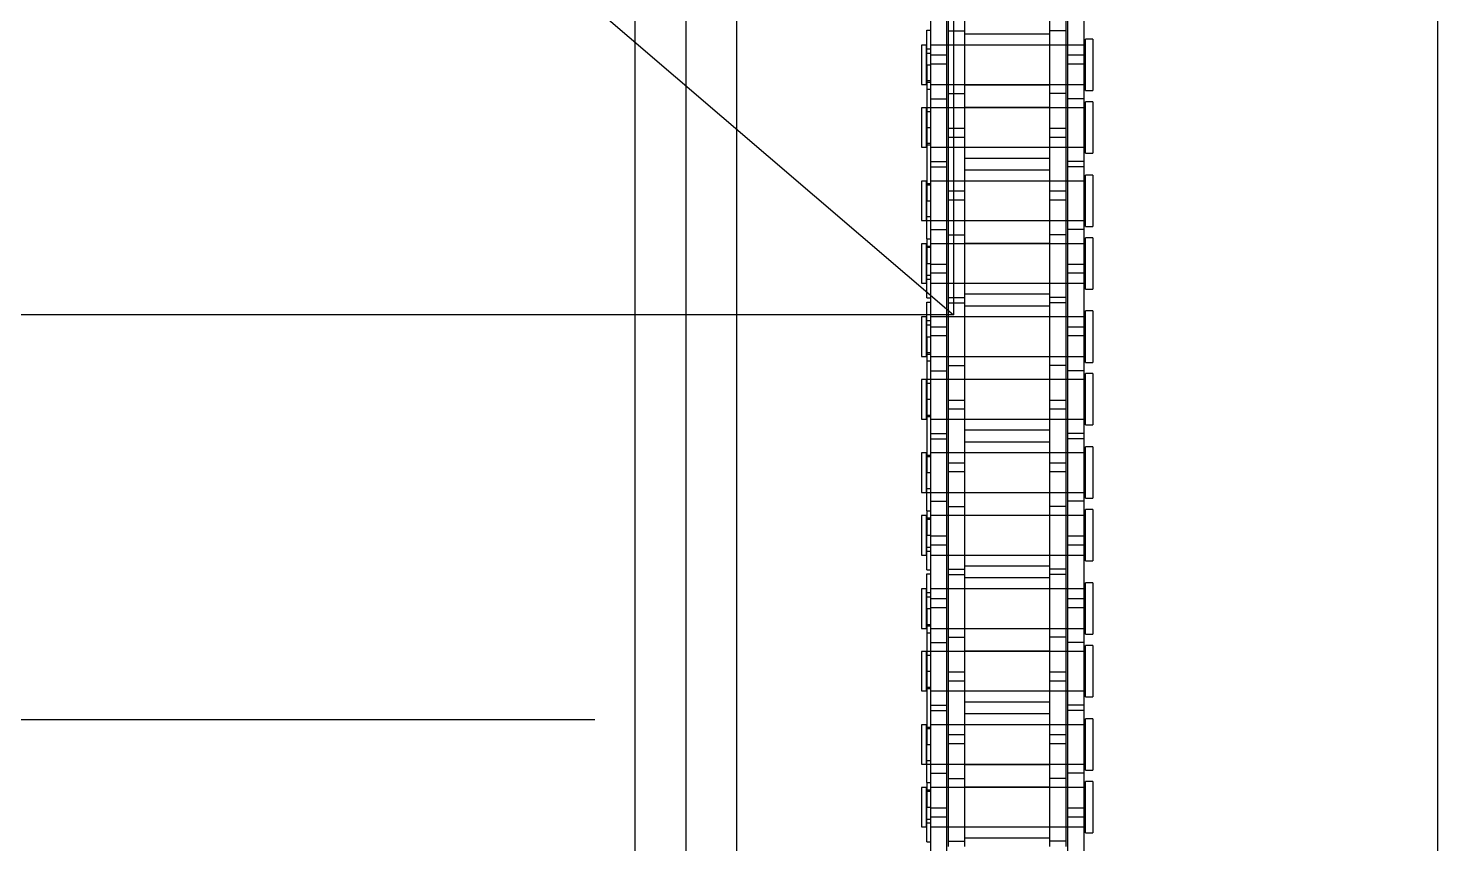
# Model space of a CAD drawing. Header units: metres. Extents: x 0 to 63075, y 0 to 44550.
# Drawn here: x 14043.9 to 14175.6, y 27263.9 to 27340.1 of the extents above; entities that cross this region are included whole.
import ezdxf

# ---------------------------------------------------------------- set-up
doc = ezdxf.new("R2010")
doc.units = ezdxf.units.M
doc.header["$LTSCALE"] = 75
doc.linetypes.add('HIDDEN2', pattern=[4.7625, 3.175, -1.5875])
for name, color, linetype in [('SDM', 7, 'Continuous'), ('SL1', 8, 'Continuous'), ('SL4', 4, 'Continuous'), ('ST1', 7, 'HIDDEN2')]:
    doc.layers.add(name, color=color, linetype=linetype)

# ---------------------------------------------------------------- blocks, each defined once
blk = doc.blocks.new('A$Cf5d57027')
at = {"layer": 'SL1'}
for p, q in [((5403.85, 5210.5), (5870.85, 4810.5)), ((5870.85, 4901.54), (5870.85, 4810.5)), ((5870.85, 4810.5), (5403.85, 4810.5)), ((5837.35, 4772.65), (5020.68, 4772.65)), ((5837.35, 4772.65), (5020.68, 4772.65))]:
    blk.add_line(p, q, dxfattribs=at)
blk = doc.blocks.new('A$Ca53c419a')
at = {"layer": 'SL4'}
for p, q in [((1004.76, 495.77), (54.76, 495.77)), ((215, 486.24), (1004.76, 486.24)), ((215.01, 420.77), (1004.76, 420.77))]:
    blk.add_line(p, q, dxfattribs=at)
at = {"layer": 'ST1'}
for p, q in [((1004.76, 491), (4.76, 491)), ((215, 486.24), (1004.76, 486.24)), ((868.57, 469), (864.88, 469)), ((864.88, 469), (864.88, 468.53)), ((868.57, 468.53), (868.57, 469)), ((874.42, 469), (870.73, 469)), ((870.73, 469), (870.73, 468.53)), ((874.42, 468.53), (874.42, 469)), ((881.27, 469), (877.58, 469)), ((877.58, 469), (877.58, 468.53)), ((881.27, 468.53), (881.27, 469)), ((887.12, 469), (883.43, 469)), ((883.43, 469), (883.43, 468.53)), ((887.12, 468.53), (887.12, 469)), ((893.97, 469), (890.28, 469)), ((890.28, 469), (890.28, 468.53)), ((893.97, 468.53), (893.97, 469)), ((899.82, 469), (896.13, 469)), ((896.13, 469), (896.13, 468.53)), ((899.82, 468.53), (899.82, 469)), ((906.67, 469), (902.98, 469)), ((902.98, 469), (902.98, 468.53)), ((906.67, 468.53), (906.67, 469)), ((912.52, 469), (908.83, 469)), ((908.83, 469), (908.83, 468.53)), ((912.52, 468.53), (912.52, 469)), ((919.37, 469), (915.68, 469)), ((915.68, 469), (915.68, 468.53)), ((919.37, 468.53), (919.37, 469)), ((925.22, 469), (921.53, 469)), ((921.53, 469), (921.53, 468.53)), ((925.22, 468.53), (925.22, 469)), ((932.07, 469), (928.38, 469)), ((928.38, 469), (928.38, 468.53)), ((932.07, 468.53), (932.07, 469)), ((937.92, 469), (934.23, 469)), ((934.23, 469), (934.23, 468.53)), ((937.92, 468.53), (937.92, 469)), ((865.8, 468.16), (856.7, 468.16)), ((863.5, 468.49), (863.5, 468.16)), ((863.5, 468.49), (866.73, 468.49)), ((864.88, 468.53), (868.57, 468.53)), ((864.88, 468.16), (864.88, 466.64)), ((864.88, 468.16), (864.88, 453.66)), ((865.25, 468.53), (865.25, 468.16)), ((865.62, 468.49), (865.62, 468.16)), ((866.66, 468.16), (865.8, 468.16)), ((865.8, 466.64), (865.8, 468.16)), ((875.75, 468.16), (866.66, 468.16)), ((866.66, 468.16), (866.66, 466.64)), ((866.73, 468.49), (866.73, 468.16)), ((869.02, 468.49), (866.73, 468.49)), ((868.2, 468.16), (868.2, 468.53)), ((868.35, 468.49), (868.35, 468.16)), ((868.57, 466.64), (868.57, 468.16)), ((868.57, 453.66), (868.57, 468.16)), ((869.02, 468.49), (872.58, 468.49)), ((869.02, 468.49), (869.02, 468.16)), ((869.9, 468.16), (869.9, 466.64)), ((870.73, 468.53), (874.42, 468.53)), ((870.73, 468.49), (870.73, 466.64)), ((870.73, 468.16), (870.73, 453.66)), ((871.1, 468.53), (871.1, 468.16)), ((872.58, 468.49), (872.58, 468.16)), ((885.28, 468.49), (872.58, 468.49)), ((874.05, 468.16), (874.05, 468.53)), ((874.2, 468.49), (874.2, 468.16)), ((874.42, 466.64), (874.42, 468.16)), ((874.42, 453.66), (874.42, 468.16)), ((875.75, 468.16), (875.75, 466.64)), ((882.1, 468.16), (875.75, 468.16)), ((876.25, 468.16), (876.25, 466.64)), ((877.58, 468.53), (881.27, 468.53)), ((877.58, 468.16), (877.58, 466.64)), ((877.58, 468.16), (877.58, 453.66)), ((877.81, 468.49), (877.81, 468.16)), ((877.95, 468.53), (877.95, 468.16)), ((879.43, 468.49), (879.43, 468.16)), ((880.9, 468.16), (880.9, 468.53)), ((881.27, 466.64), (881.27, 468.49)), ((881.27, 453.66), (881.27, 468.16)), ((882.1, 468.16), (882.1, 466.64)), ((891.2, 468.16), (882.1, 468.16)), ((882.98, 468.16), (882.98, 468.49)), ((883.43, 468.53), (887.12, 468.53)), ((883.43, 468.16), (883.43, 466.64)), ((883.43, 468.16), (883.43, 453.66)), ((883.66, 468.49), (883.66, 468.16)), ((883.8, 468.53), (883.8, 468.16)), ((885.28, 468.49), (885.28, 468.16)), ((885.28, 468.49), (888.51, 468.49)), ((885.35, 466.64), (885.35, 468.16)), ((886.21, 468.16), (886.21, 466.64)), ((886.38, 468.49), (886.38, 468.16)), ((886.75, 468.16), (886.75, 468.53)), ((887.12, 466.64), (887.12, 468.16)), ((887.12, 453.66), (887.12, 468.16)), ((888.51, 468.49), (888.51, 468.16)), ((888.9, 468.49), (888.9, 468.16)), ((888.9, 468.49), (892.13, 468.49)), ((890.28, 468.53), (893.97, 468.53)), ((890.28, 468.16), (890.28, 466.64)), ((890.28, 468.16), (890.28, 453.66)), ((890.65, 468.53), (890.65, 468.16)), ((891.02, 468.49), (891.02, 468.16)), ((892.06, 468.16), (891.2, 468.16)), ((891.2, 466.64), (891.2, 468.16)), ((901.15, 468.16), (892.06, 468.16)), ((892.06, 468.16), (892.06, 466.64)), ((892.13, 468.49), (892.13, 468.16)), ((894.42, 468.49), (892.13, 468.49)), ((893.6, 468.16), (893.6, 468.53)), ((893.75, 468.49), (893.75, 468.16)), ((893.97, 466.64), (893.97, 468.16)), ((893.97, 453.66), (893.97, 468.16)), ((894.42, 468.49), (897.98, 468.49)), ((894.42, 468.49), (894.42, 468.16)), ((895.3, 468.16), (895.3, 466.64)), ((896.13, 468.53), (899.82, 468.53)), ((896.13, 468.49), (896.13, 466.64)), ((896.13, 468.16), (896.13, 453.66)), ((896.5, 468.53), (896.5, 468.16)), ((897.98, 468.49), (897.98, 468.16)), ((910.68, 468.49), (897.98, 468.49)), ((899.45, 468.16), (899.45, 468.53)), ((899.6, 468.49), (899.6, 468.16)), ((899.82, 466.64), (899.82, 468.16)), ((899.82, 453.66), (899.82, 468.16)), ((901.15, 468.16), (901.15, 466.64)), ((907.5, 468.16), (901.15, 468.16)), ((901.65, 468.16), (901.65, 466.64)), ((902.98, 468.53), (906.67, 468.53)), ((902.98, 468.16), (902.98, 466.64)), ((902.98, 468.16), (902.98, 453.66)), ((903.21, 468.49), (903.21, 468.16)), ((903.35, 468.53), (903.35, 468.16)), ((904.83, 468.49), (904.83, 468.16)), ((906.3, 468.16), (906.3, 468.53)), ((906.67, 466.64), (906.67, 468.49)), ((906.67, 453.66), (906.67, 468.16)), ((907.5, 468.16), (907.5, 466.64)), ((916.6, 468.16), (907.5, 468.16)), ((908.38, 468.16), (908.38, 468.49)), ((908.83, 468.53), (912.52, 468.53)), ((908.83, 468.16), (908.83, 466.64)), ((908.83, 468.16), (908.83, 453.66)), ((909.06, 468.49), (909.06, 468.16)), ((909.2, 468.53), (909.2, 468.16)), ((910.68, 468.49), (910.68, 468.16)), ((910.68, 468.49), (913.91, 468.49)), ((910.75, 466.64), (910.75, 468.16)), ((911.61, 468.16), (911.61, 466.64)), ((911.78, 468.49), (911.78, 468.16)), ((912.15, 468.16), (912.15, 468.53)), ((912.52, 466.64), (912.52, 468.16)), ((912.52, 453.66), (912.52, 468.16)), ((913.91, 468.49), (913.91, 468.16)), ((914.3, 468.49), (914.3, 468.16)), ((914.3, 468.49), (917.53, 468.49)), ((915.68, 468.53), (919.37, 468.53)), ((915.68, 468.16), (915.68, 466.64)), ((915.68, 468.16), (915.68, 453.66)), ((916.05, 468.53), (916.05, 468.16)), ((916.42, 468.49), (916.42, 468.16)), ((917.46, 468.16), (916.6, 468.16)), ((916.6, 466.64), (916.6, 468.16)), ((926.55, 468.16), (917.46, 468.16)), ((917.46, 468.16), (917.46, 466.64)), ((917.53, 468.49), (917.53, 468.16)), ((919.82, 468.49), (917.53, 468.49)), ((919, 468.16), (919, 468.53)), ((919.15, 468.49), (919.15, 468.16)), ((919.37, 466.64), (919.37, 468.16)), ((919.37, 453.66), (919.37, 468.16)), ((919.82, 468.49), (923.38, 468.49)), ((919.82, 468.49), (919.82, 468.16)), ((920.7, 468.16), (920.7, 466.64)), ((921.53, 468.53), (925.22, 468.53)), ((921.53, 468.49), (921.53, 466.64)), ((921.53, 468.16), (921.53, 453.66)), ((921.9, 468.53), (921.9, 468.16)), ((923.38, 468.49), (923.38, 468.16)), ((936.08, 468.49), (923.38, 468.49)), ((924.85, 468.16), (924.85, 468.53)), ((925, 468.49), (925, 468.16)), ((925.22, 466.64), (925.22, 468.16)), ((925.22, 453.66), (925.22, 468.16)), ((926.55, 468.16), (926.55, 466.64)), ((932.9, 468.16), (926.55, 468.16)), ((927.05, 468.16), (927.05, 466.64)), ((928.38, 468.53), (932.07, 468.53)), ((928.38, 468.16), (928.38, 466.64)), ((928.38, 468.16), (928.38, 453.66)), ((928.61, 468.49), (928.61, 468.16)), ((928.75, 468.53), (928.75, 468.16)), ((930.23, 468.49), (930.23, 468.16)), ((931.7, 468.16), (931.7, 468.53)), ((932.07, 466.64), (932.07, 468.49)), ((932.07, 453.66), (932.07, 468.16)), ((932.9, 468.16), (932.9, 466.64)), ((942, 468.16), (932.9, 468.16)), ((933.78, 468.16), (933.78, 468.49)), ((934.23, 468.53), (937.92, 468.53)), ((934.23, 468.16), (934.23, 466.64)), ((934.23, 468.16), (934.23, 453.66)), ((934.46, 468.49), (934.46, 468.16)), ((934.6, 468.53), (934.6, 468.16)), ((936.08, 468.49), (936.08, 468.16)), ((936.08, 468.49), (939.31, 468.49)), ((936.15, 466.64), (936.15, 468.16)), ((937.01, 468.16), (937.01, 466.64)), ((937.18, 468.49), (937.18, 468.16)), ((937.55, 468.16), (937.55, 468.53)), ((937.92, 466.64), (937.92, 468.16)), ((937.92, 453.66), (937.92, 468.16)), ((939.31, 468.49), (939.31, 468.16)), ((865.8, 466.64), (856.7, 466.64)), ((869.4, 466.49), (863.05, 466.49)), ((863.55, 466.49), (863.55, 464.97)), ((864.88, 466.49), (864.88, 464.97)), ((866.66, 466.64), (865.8, 466.64)), ((875.75, 466.64), (866.66, 466.64)), ((868.57, 464.97), (868.57, 466.49)), ((869.4, 466.49), (869.4, 464.97)), ((878.5, 466.49), (869.4, 466.49)), ((870.73, 466.49), (870.73, 464.97)), ((872.65, 464.97), (872.65, 466.49)), ((873.51, 466.49), (873.51, 464.97)), ((874.42, 464.97), (874.42, 466.49)), ((882.1, 466.64), (875.75, 466.64)), ((877.58, 466.49), (877.58, 464.97)), ((879.36, 466.49), (878.5, 466.49)), ((878.5, 464.97), (878.5, 466.49)), ((888.45, 466.49), (879.36, 466.49)), ((879.36, 466.49), (879.36, 464.97)), ((881.27, 464.97), (881.27, 466.49)), ((891.2, 466.64), (882.1, 466.64)), ((882.6, 466.49), (882.6, 464.97)), ((883.43, 466.49), (883.43, 464.97)), ((887.12, 464.97), (887.12, 466.49)), ((888.45, 466.49), (888.45, 464.97)), ((894.8, 466.49), (888.45, 466.49)), ((888.95, 466.49), (888.95, 464.97)), ((890.28, 466.49), (890.28, 464.97)), ((892.06, 466.64), (891.2, 466.64)), ((901.15, 466.64), (892.06, 466.64)), ((893.97, 464.97), (893.97, 466.49)), ((894.8, 466.49), (894.8, 464.97)), ((903.9, 466.49), (894.8, 466.49)), ((896.13, 466.49), (896.13, 464.97)), ((898.05, 464.97), (898.05, 466.49)), ((898.91, 466.49), (898.91, 464.97)), ((899.82, 464.97), (899.82, 466.49)), ((907.5, 466.64), (901.15, 466.64)), ((902.98, 466.49), (902.98, 464.97)), ((904.76, 466.49), (903.9, 466.49)), ((903.9, 464.97), (903.9, 466.49)), ((913.85, 466.49), (904.76, 466.49)), ((904.76, 466.49), (904.76, 464.97)), ((906.67, 464.97), (906.67, 466.49)), ((916.6, 466.64), (907.5, 466.64)), ((908, 466.49), (908, 464.97)), ((908.83, 466.49), (908.83, 464.97)), ((912.52, 464.97), (912.52, 466.49)), ((913.85, 466.49), (913.85, 464.97)), ((920.2, 466.49), (913.85, 466.49)), ((914.35, 466.49), (914.35, 464.97)), ((915.68, 466.49), (915.68, 464.97)), ((917.46, 466.64), (916.6, 466.64)), ((926.55, 466.64), (917.46, 466.64)), ((919.37, 464.97), (919.37, 466.49)), ((920.2, 466.49), (920.2, 464.97)), ((929.3, 466.49), (920.2, 466.49)), ((921.53, 466.49), (921.53, 464.97)), ((923.45, 464.97), (923.45, 466.49)), ((924.31, 466.49), (924.31, 464.97)), ((925.22, 464.97), (925.22, 466.49)), ((932.9, 466.64), (926.55, 466.64)), ((928.38, 466.49), (928.38, 464.97)), ((930.16, 466.49), (929.3, 466.49)), ((929.3, 464.97), (929.3, 466.49)), ((939.25, 466.49), (930.16, 466.49)), ((930.16, 466.49), (930.16, 464.97)), ((932.07, 464.97), (932.07, 466.49)), ((942, 466.64), (932.9, 466.64)), ((933.4, 466.49), (933.4, 464.97)), ((934.23, 466.49), (934.23, 464.97)), ((937.92, 464.97), (937.92, 466.49)), ((939.25, 466.49), (939.25, 464.97)), ((945.6, 466.49), (939.25, 466.49)), ((869.4, 464.97), (863.05, 464.97)), ((863.84, 457.04), (863.84, 464.97)), ((864.88, 464.97), (864.88, 457.04)), ((868.57, 457.04), (868.57, 464.97)), ((868.62, 464.97), (868.62, 457.04)), ((878.5, 464.97), (869.4, 464.97)), ((870.69, 457.04), (870.69, 464.97)), ((870.73, 464.97), (870.73, 457.04)), ((874.42, 457.04), (874.42, 464.97)), ((875.47, 464.97), (875.47, 457.04)), ((876.54, 457.04), (876.54, 464.97)), ((877.58, 464.97), (877.58, 457.04)), ((879.36, 464.97), (878.5, 464.97)), ((888.45, 464.97), (879.36, 464.97)), ((881.27, 457.04), (881.27, 464.97)), ((881.32, 464.97), (881.32, 457.04)), ((883.39, 457.04), (883.39, 464.97)), ((883.43, 464.97), (883.43, 457.04)), ((887.12, 457.04), (887.12, 464.97)), ((888.17, 464.97), (888.17, 457.04)), ((894.8, 464.97), (888.45, 464.97)), ((889.24, 457.04), (889.24, 464.97)), ((890.28, 464.97), (890.28, 457.04)), ((893.97, 457.04), (893.97, 464.97)), ((894.02, 464.97), (894.02, 457.04)), ((903.9, 464.97), (894.8, 464.97)), ((896.09, 457.04), (896.09, 464.97)), ((896.13, 464.97), (896.13, 457.04)), ((899.82, 457.04), (899.82, 464.97)), ((900.87, 464.97), (900.87, 457.04)), ((901.94, 457.04), (901.94, 464.97)), ((902.98, 464.97), (902.98, 457.04)), ((904.76, 464.97), (903.9, 464.97)), ((913.85, 464.97), (904.76, 464.97)), ((906.67, 457.04), (906.67, 464.97)), ((906.72, 464.97), (906.72, 457.04)), ((908.79, 457.04), (908.79, 464.97)), ((908.83, 464.97), (908.83, 457.04)), ((912.52, 457.04), (912.52, 464.97)), ((913.57, 464.97), (913.57, 457.04)), ((920.2, 464.97), (913.85, 464.97)), ((914.64, 457.04), (914.64, 464.97)), ((915.68, 464.97), (915.68, 457.04)), ((919.37, 457.04), (919.37, 464.97)), ((919.42, 464.97), (919.42, 457.04)), ((929.3, 464.97), (920.2, 464.97)), ((921.49, 457.04), (921.49, 464.97)), ((921.53, 464.97), (921.53, 457.04)), ((925.22, 457.04), (925.22, 464.97)), ((926.27, 464.97), (926.27, 457.04)), ((927.34, 457.04), (927.34, 464.97)), ((928.38, 464.97), (928.38, 457.04)), ((930.16, 464.97), (929.3, 464.97)), ((939.25, 464.97), (930.16, 464.97)), ((932.07, 457.04), (932.07, 464.97)), ((932.12, 464.97), (932.12, 457.04)), ((934.19, 457.04), (934.19, 464.97)), ((934.23, 464.97), (934.23, 457.04)), ((937.92, 457.04), (937.92, 464.97)), ((938.97, 464.97), (938.97, 457.04)), ((945.6, 464.97), (939.25, 464.97)), ((869.4, 457.04), (863.05, 457.04)), ((863.55, 455.52), (863.55, 457.04)), ((864.88, 457.04), (864.88, 455.52)), ((868.57, 455.52), (868.57, 457.04)), ((869.4, 455.52), (869.4, 457.04)), ((878.5, 457.04), (869.4, 457.04)), ((870.73, 457.04), (870.73, 455.52)), ((872.65, 455.52), (872.65, 457.04)), ((873.51, 457.04), (873.51, 455.52)), ((874.42, 455.52), (874.42, 457.04)), ((877.58, 457.04), (877.58, 455.52)), ((879.36, 457.04), (878.5, 457.04)), ((878.5, 455.52), (878.5, 457.04)), ((888.45, 457.04), (879.36, 457.04)), ((879.36, 457.04), (879.36, 455.52)), ((881.27, 455.52), (881.27, 457.04)), ((882.6, 455.52), (882.6, 457.04)), ((883.43, 457.04), (883.43, 455.52)), ((887.12, 455.52), (887.12, 457.04)), ((888.45, 455.52), (888.45, 457.04)), ((894.8, 457.04), (888.45, 457.04)), ((888.95, 455.52), (888.95, 457.04)), ((890.28, 457.04), (890.28, 455.52)), ((893.97, 455.52), (893.97, 457.04)), ((894.8, 455.52), (894.8, 457.04)), ((903.9, 457.04), (894.8, 457.04)), ((896.13, 457.04), (896.13, 455.52)), ((898.05, 455.52), (898.05, 457.04)), ((898.91, 457.04), (898.91, 455.52)), ((899.82, 455.52), (899.82, 457.04)), ((902.98, 457.04), (902.98, 455.52)), ((904.76, 457.04), (903.9, 457.04)), ((903.9, 455.52), (903.9, 457.04)), ((913.85, 457.04), (904.76, 457.04)), ((904.76, 457.04), (904.76, 455.52)), ((906.67, 455.52), (906.67, 457.04)), ((908, 455.52), (908, 457.04)), ((908.83, 457.04), (908.83, 455.52)), ((912.52, 455.52), (912.52, 457.04)), ((913.85, 455.52), (913.85, 457.04)), ((920.2, 457.04), (913.85, 457.04)), ((914.35, 455.52), (914.35, 457.04)), ((915.68, 457.04), (915.68, 455.52)), ((919.37, 455.52), (919.37, 457.04)), ((920.2, 455.52), (920.2, 457.04)), ((929.3, 457.04), (920.2, 457.04)), ((921.53, 457.04), (921.53, 455.52)), ((923.45, 455.52), (923.45, 457.04)), ((924.31, 457.04), (924.31, 455.52)), ((925.22, 455.52), (925.22, 457.04)), ((928.38, 457.04), (928.38, 455.52)), ((930.16, 457.04), (929.3, 457.04)), ((929.3, 455.52), (929.3, 457.04)), ((939.25, 457.04), (930.16, 457.04)), ((930.16, 457.04), (930.16, 455.52)), ((932.07, 455.52), (932.07, 457.04)), ((933.4, 455.52), (933.4, 457.04)), ((934.23, 457.04), (934.23, 455.52)), ((937.92, 455.52), (937.92, 457.04)), ((939.25, 455.52), (939.25, 457.04)), ((945.6, 457.04), (939.25, 457.04)), ((865.8, 455.36), (856.7, 455.36)), ((869.4, 455.52), (863.05, 455.52)), ((864.88, 455.36), (864.88, 453.84)), ((866.66, 455.36), (865.8, 455.36)), ((865.8, 453.84), (865.8, 455.36)), ((875.75, 455.36), (866.66, 455.36)), ((866.66, 455.36), (866.66, 453.84)), ((868.57, 453.84), (868.57, 455.36)), ((878.5, 455.52), (869.4, 455.52)), ((869.9, 453.84), (869.9, 455.36)), ((870.73, 455.36), (870.73, 453.84)), ((874.42, 453.84), (874.42, 455.36)), ((875.75, 453.84), (875.75, 455.36)), ((882.1, 455.36), (875.75, 455.36)), ((876.25, 453.84), (876.25, 455.36)), ((877.58, 455.36), (877.58, 453.84)), ((879.36, 455.52), (878.5, 455.52)), ((888.45, 455.52), (879.36, 455.52)), ((881.27, 453.84), (881.27, 455.36)), ((882.1, 453.84), (882.1, 455.36)), ((891.2, 455.36), (882.1, 455.36)), ((883.43, 455.36), (883.43, 453.84)), ((885.35, 453.84), (885.35, 455.36)), ((886.21, 455.36), (886.21, 453.84)), ((887.12, 453.84), (887.12, 455.36)), ((894.8, 455.52), (888.45, 455.52)), ((890.28, 455.36), (890.28, 453.84)), ((892.06, 455.36), (891.2, 455.36)), ((891.2, 453.84), (891.2, 455.36)), ((901.15, 455.36), (892.06, 455.36)), ((892.06, 455.36), (892.06, 453.84)), ((893.97, 453.84), (893.97, 455.36)), ((903.9, 455.52), (894.8, 455.52)), ((895.3, 453.84), (895.3, 455.36)), ((896.13, 455.36), (896.13, 453.84)), ((899.82, 453.84), (899.82, 455.36)), ((901.15, 453.84), (901.15, 455.36)), ((907.5, 455.36), (901.15, 455.36)), ((901.65, 453.84), (901.65, 455.36)), ((902.98, 455.36), (902.98, 453.84)), ((904.76, 455.52), (903.9, 455.52)), ((913.85, 455.52), (904.76, 455.52)), ((906.67, 453.84), (906.67, 455.36)), ((907.5, 453.84), (907.5, 455.36)), ((916.6, 455.36), (907.5, 455.36)), ((908.83, 455.36), (908.83, 453.84)), ((910.75, 453.84), (910.75, 455.36)), ((911.61, 455.36), (911.61, 453.84)), ((912.52, 453.84), (912.52, 455.36)), ((920.2, 455.52), (913.85, 455.52)), ((915.68, 455.36), (915.68, 453.84)), ((917.46, 455.36), (916.6, 455.36)), ((916.6, 453.84), (916.6, 455.36)), ((926.55, 455.36), (917.46, 455.36)), ((917.46, 455.36), (917.46, 453.84)), ((919.37, 453.84), (919.37, 455.36)), ((929.3, 455.52), (920.2, 455.52)), ((920.7, 453.84), (920.7, 455.36)), ((921.53, 455.36), (921.53, 453.84)), ((925.22, 453.84), (925.22, 455.36)), ((926.55, 453.84), (926.55, 455.36)), ((932.9, 455.36), (926.55, 455.36)), ((927.05, 453.84), (927.05, 455.36)), ((928.38, 455.36), (928.38, 453.84)), ((930.16, 455.52), (929.3, 455.52)), ((939.25, 455.52), (930.16, 455.52)), ((932.07, 453.84), (932.07, 455.36)), ((932.9, 453.84), (932.9, 455.36)), ((942, 455.36), (932.9, 455.36)), ((934.23, 455.36), (934.23, 453.84)), ((936.15, 453.84), (936.15, 455.36)), ((937.01, 455.36), (937.01, 453.84)), ((937.92, 453.84), (937.92, 455.36)), ((945.6, 455.52), (939.25, 455.52)), ((865.8, 453.84), (856.7, 453.84)), ((864.33, 453.66), (869.13, 453.66)), ((864.33, 453.66), (864.33, 453)), ((869.13, 453), (864.33, 453)), ((866.66, 453.84), (865.8, 453.84)), ((875.75, 453.84), (866.66, 453.84)), ((869.13, 453), (869.13, 453.66)), ((870.18, 453.66), (874.98, 453.66)), ((870.18, 453.66), (870.18, 453)), ((874.98, 453), (870.18, 453)), ((874.98, 453), (874.98, 453.66)), ((882.1, 453.84), (875.75, 453.84)), ((877.03, 453.66), (881.83, 453.66)), ((877.03, 453.66), (877.03, 453)), ((881.83, 453), (877.03, 453)), ((881.83, 453), (881.83, 453.66)), ((891.2, 453.84), (882.1, 453.84)), ((882.88, 453.66), (887.68, 453.66)), ((882.88, 453.66), (882.88, 453)), ((887.68, 453), (882.88, 453)), ((887.68, 453), (887.68, 453.66)), ((889.73, 453.66), (894.53, 453.66)), ((889.73, 453.66), (889.73, 453)), ((894.53, 453), (889.73, 453)), ((892.06, 453.84), (891.2, 453.84)), ((901.15, 453.84), (892.06, 453.84)), ((894.53, 453), (894.53, 453.66)), ((895.58, 453.66), (900.38, 453.66)), ((895.58, 453.66), (895.58, 453)), ((900.38, 453), (895.58, 453)), ((900.38, 453), (900.38, 453.66)), ((907.5, 453.84), (901.15, 453.84)), ((902.43, 453.66), (907.23, 453.66)), ((902.43, 453.66), (902.43, 453)), ((907.23, 453), (902.43, 453)), ((907.23, 453), (907.23, 453.66)), ((916.6, 453.84), (907.5, 453.84)), ((908.28, 453.66), (913.08, 453.66)), ((908.28, 453.66), (908.28, 453)), ((913.08, 453), (908.28, 453)), ((913.08, 453), (913.08, 453.66)), ((915.13, 453.66), (919.93, 453.66)), ((915.13, 453.66), (915.13, 453)), ((919.93, 453), (915.13, 453)), ((917.46, 453.84), (916.6, 453.84)), ((926.55, 453.84), (917.46, 453.84)), ((919.93, 453), (919.93, 453.66)), ((920.98, 453.66), (925.78, 453.66)), ((920.98, 453.66), (920.98, 453)), ((925.78, 453), (920.98, 453)), ((925.78, 453), (925.78, 453.66)), ((932.9, 453.84), (926.55, 453.84)), ((927.83, 453.66), (932.63, 453.66)), ((927.83, 453.66), (927.83, 453)), ((932.63, 453), (927.83, 453)), ((932.63, 453), (932.63, 453.66)), ((942, 453.84), (932.9, 453.84)), ((933.68, 453.66), (938.48, 453.66)), ((933.68, 453.66), (933.68, 453)), ((938.48, 453), (933.68, 453)), ((938.48, 453), (938.48, 453.66))]:
    blk.add_line(p, q, dxfattribs=at)

msp = doc.modelspace()

# ---------------------------------------------------------------- block references
at = {"layer": 'SDM'}
msp.add_blockref('A$Cf5d57027', (8259.51, 22502.83), dxfattribs=at)
at = {"layer": 'SDM', "rotation": 90}
msp.add_blockref('A$Ca53c419a', (14596.36, 26400.6), dxfattribs=at)

doc.saveas('drawing.dxf')
